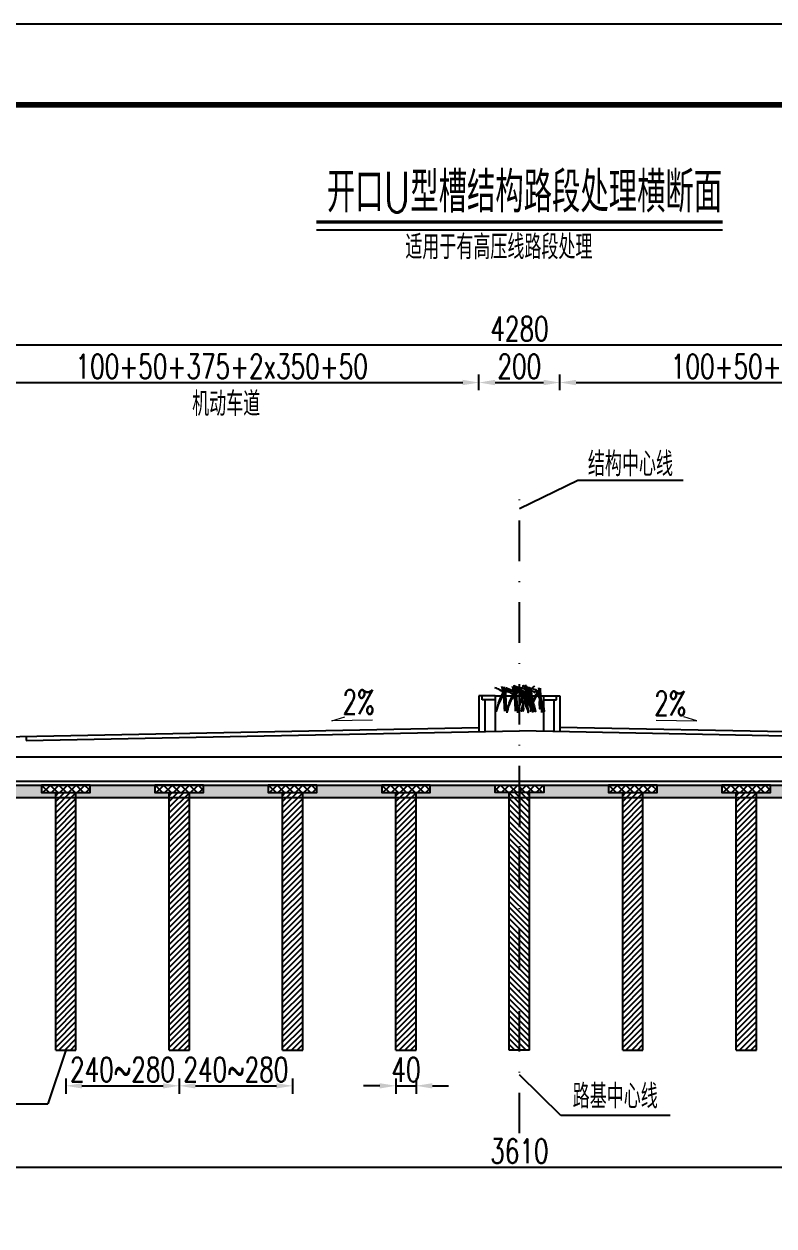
# Model space of a CAD drawing. Extents: x 216 to 1896, y 86 to 483.
# Drawn here: x 1159.9 to 1252.5, y 334.3 to 482.8 of the extents above; entities that cross this region are included whole.
import ezdxf
from ezdxf.enums import TextEntityAlignment as Align

# ---------------------------------------------------------------- set-up
doc = ezdxf.new("R2010")
doc.units = 0
doc.header["$LTSCALE"] = 5
doc.header["$MEASUREMENT"] = 0
doc.header["$PDMODE"] = 32
doc.header["$PDSIZE"] = 0.3
for name, pattern in [('DASHDOT', [1, 0.5, -0.25, 0, -0.25]), ('DASHED', [19.05, 12.7, -6.35]), ('HIDDEN', [0.375, 0.25, -0.125]), ('RICAD_LTYPE1', [0])]:
    doc.linetypes.add(name, pattern=pattern)
doc.layers.get('0').update_dxf_attribs({"linetype": 'CONTINUOUS'})
doc.layers.get('DEFPOINTS').update_dxf_attribs({"linetype": 'RICAD_LTYPE1'})
for name, color, linetype in [('2', 2, 'HIDDEN'), ('3', 3, 'CONTINUOUS'), ('图框', 7, 'CONTINUOUS'), ('填充', 8, 'CONTINUOUS'), ('尺寸标注', 4, 'CONTINUOUS'), ('文字', 7, 'CONTINUOUS'), ('次轮廓', 7, 'CONTINUOUS'), ('结构', 7, 'CONTINUOUS'), ('轮廓线', 1, 'CONTINUOUS')]:
    doc.layers.add(name, color=color, linetype=linetype)
doc.layers.add('标注', color=4, linetype='CONTINUOUS', lineweight=15)
doc.styles.get("Standard").update_dxf_attribs({"font": 'simplex1.shx', "width": 0.7, "bigfont": 'hztxt.shx'})
doc.dimstyles.new('比例1：200', dxfattribs={"dimtxt": 3, "dimasz": 2, "dimexe": 1, "dimexo": 1, "dimgap": 0.5, "dimtad": 1, "dimlfac": 20, "dimzin": 13, "dimdsep": 46, "dimtxsty": 'Standard', "dimcen": -0.09, "dimclrd": 256, "dimclre": 256, "dimclrt": 7, "dimaunit": 1, "dimadec": 0, "dimazin": 0, "dimtfac": 0.0005, "dimtix": 1, "dimtmove": 2, "dimatfit": 3, "dimfxl": 0, "dimtolj": 1, "dimtzin": 13, "dimarcsym": 0})

# ---------------------------------------------------------------- blocks, each defined once
blk = doc.blocks.new('*D145')
at = {"layer": 'DEFPOINTS', "color": 0}
for p in [(1216.03, 438.54), (1152.53, 436.58), (1216.03, 436.58)]:
    blk.add_point(p, dxfattribs=at)
at = {"layer": '尺寸标注', "lineweight": -2}
for p, q in [((1152.53, 437.58), (1152.53, 439.54)), ((1154.53, 438.54), (1214.03, 438.54)), ((1216.03, 437.58), (1216.03, 439.54))]:
    blk.add_line(p, q, dxfattribs=at)
at = {"layer": '尺寸标注'}
for points in [[(1154.53, 438.88), (1154.53, 438.21), (1152.53, 438.54)], [(1214.03, 438.88), (1214.03, 438.21), (1216.03, 438.54)]]:
    blk.add_solid(points, dxfattribs=at)
at = {"layer": '尺寸标注', "color": 7, "insert": (1184.28, 440.54), "char_height": 3, "attachment_point": 5}
blk.add_mtext('\\A1;100+50+375+2x350+50', dxfattribs=at)
blk = doc.blocks.new('*D146')
at = {"layer": 'DEFPOINTS', "color": 0}
for p in [(1289.53, 438.54), (1226.02, 436.58), (1289.53, 436.58)]:
    blk.add_point(p, dxfattribs=at)
at = {"layer": '尺寸标注', "lineweight": -2}
for p, q in [((1226.02, 437.58), (1226.02, 439.54)), ((1228.02, 438.54), (1287.53, 438.54)), ((1289.53, 437.58), (1289.53, 439.54))]:
    blk.add_line(p, q, dxfattribs=at)
at = {"layer": '尺寸标注'}
for points in [[(1228.02, 438.88), (1228.02, 438.21), (1226.02, 438.54)], [(1287.53, 438.88), (1287.53, 438.21), (1289.53, 438.54)]]:
    blk.add_solid(points, dxfattribs=at)
at = {"layer": '尺寸标注', "color": 7, "insert": (1257.77, 440.54), "char_height": 3, "attachment_point": 5}
blk.add_mtext('\\A1;100+50+375+2x350+50', dxfattribs=at)
blk = doc.blocks.new('*D150')
at = {"layer": 'DEFPOINTS', "color": 0}
for p in [(1226.02, 438.54), (1216.03, 436.58), (1226.02, 436.58)]:
    blk.add_point(p, dxfattribs=at)
at = {"layer": '尺寸标注', "lineweight": -2}
for p, q in [((1216.03, 437.58), (1216.03, 439.54)), ((1218.03, 438.54), (1224.02, 438.54)), ((1226.02, 437.58), (1226.02, 439.54))]:
    blk.add_line(p, q, dxfattribs=at)
at = {"layer": '尺寸标注'}
for points in [[(1218.03, 438.88), (1218.03, 438.21), (1216.03, 438.54)], [(1224.02, 438.88), (1224.02, 438.21), (1226.02, 438.54)]]:
    blk.add_solid(points, dxfattribs=at)
at = {"layer": '尺寸标注', "color": 7, "insert": (1221.02, 440.54), "char_height": 3, "attachment_point": 5}
blk.add_mtext('\\A1;200', dxfattribs=at)
blk = doc.blocks.new('*D151')
at = {"layer": 'DEFPOINTS', "color": 0}
for p in [(1329.04, 443.19), (1113.04, 441.17), (1329.04, 441.14)]:
    blk.add_point(p, dxfattribs=at)
at = {"layer": '尺寸标注', "lineweight": -2}
for p, q in [((1113.04, 442.17), (1113.04, 444.19)), ((1329.04, 442.14), (1329.04, 444.19)), ((1115.04, 443.19), (1327.04, 443.19))]:
    blk.add_line(p, q, dxfattribs=at)
at = {"layer": '尺寸标注'}
for points in [[(1115.04, 443.52), (1115.04, 442.86), (1113.04, 443.19)], [(1327.04, 443.52), (1327.04, 442.86), (1329.04, 443.19)]]:
    blk.add_solid(points, dxfattribs=at)
at = {"layer": '尺寸标注', "color": 7, "insert": (1221.04, 445.19), "char_height": 3, "attachment_point": 5}
blk.add_mtext('\\A1;4280', dxfattribs=at)
blk = doc.blocks.new('*D135')
at = {"layer": 'DEFPOINTS', "color": 0}
for p in [(1165.03, 353.56), (1179.03, 353.56), (1179.03, 351.65)]:
    blk.add_point(p, dxfattribs=at)
at = {"layer": '尺寸标注', "lineweight": -2}
for p, q in [((1165.03, 352.56), (1165.03, 350.65)), ((1179.03, 352.56), (1179.03, 350.65)), ((1167.03, 351.65), (1177.03, 351.65))]:
    blk.add_line(p, q, dxfattribs=at)
at = {"layer": '尺寸标注'}
for points in [[(1167.03, 351.98), (1167.03, 351.32), (1165.03, 351.65)], [(1177.03, 351.98), (1177.03, 351.32), (1179.03, 351.65)]]:
    blk.add_solid(points, dxfattribs=at)
at = {"layer": '尺寸标注', "color": 7, "insert": (1172.03, 353.65), "char_height": 3, "attachment_point": 5}
blk.add_mtext('\\A1;240~280', dxfattribs=at)
blk = doc.blocks.new('*D136')
at = {"layer": 'DEFPOINTS', "color": 0}
for p in [(1205.78, 353.56), (1208.28, 353.56), (1208.28, 351.65)]:
    blk.add_point(p, dxfattribs=at)
at = {"layer": '尺寸标注', "lineweight": -2}
for p, q in [((1205.78, 352.56), (1205.78, 350.65)), ((1208.28, 352.56), (1208.28, 350.65)), ((1203.78, 351.65), (1201.78, 351.65)), ((1205.78, 351.65), (1208.28, 351.65)), ((1210.28, 351.65), (1212.28, 351.65))]:
    blk.add_line(p, q, dxfattribs=at)
at = {"layer": '尺寸标注'}
for points in [[(1203.78, 351.98), (1203.78, 351.32), (1205.78, 351.65)], [(1210.28, 351.98), (1210.28, 351.32), (1208.28, 351.65)]]:
    blk.add_solid(points, dxfattribs=at)
at = {"layer": '尺寸标注', "color": 7, "insert": (1207.03, 353.65), "char_height": 3, "attachment_point": 5}
blk.add_mtext('\\A1;40', dxfattribs=at)
blk = doc.blocks.new('*D137')
at = {"layer": 'DEFPOINTS', "color": 0}
for p in [(1179.03, 353.56), (1193.03, 353.56), (1193.03, 351.65)]:
    blk.add_point(p, dxfattribs=at)
at = {"layer": '尺寸标注', "lineweight": -2}
for p, q in [((1179.03, 352.56), (1179.03, 350.65)), ((1193.03, 352.56), (1193.03, 350.65)), ((1181.03, 351.65), (1191.03, 351.65))]:
    blk.add_line(p, q, dxfattribs=at)
at = {"layer": '尺寸标注'}
for points in [[(1181.03, 351.98), (1181.03, 351.32), (1179.03, 351.65)], [(1191.03, 351.98), (1191.03, 351.32), (1193.03, 351.65)]]:
    blk.add_solid(points, dxfattribs=at)
at = {"layer": '尺寸标注', "color": 7, "insert": (1186.03, 353.65), "char_height": 3, "attachment_point": 5}
blk.add_mtext('\\A1;240~280', dxfattribs=at)
blk = doc.blocks.new('*D134')
at = {"layer": 'DEFPOINTS', "color": 0}
for p in [(1134.03, 344.07), (1308.03, 344.07), (1308.03, 341.59)]:
    blk.add_point(p, dxfattribs=at)
at = {"layer": '尺寸标注', "lineweight": -2}
for p, q in [((1134.03, 343.07), (1134.03, 340.59)), ((1308.03, 343.07), (1308.03, 340.59)), ((1136.03, 341.59), (1306.03, 341.59))]:
    blk.add_line(p, q, dxfattribs=at)
at = {"layer": '尺寸标注'}
for points in [[(1136.03, 341.92), (1136.03, 341.26), (1134.03, 341.59)], [(1306.03, 341.92), (1306.03, 341.26), (1308.03, 341.59)]]:
    blk.add_solid(points, dxfattribs=at)
at = {"layer": '尺寸标注', "color": 7, "insert": (1221.03, 343.59), "char_height": 3, "attachment_point": 5}
blk.add_mtext('\\A1;3610', dxfattribs=at)

msp = doc.modelspace()

# ---------------------------------------------------------------- hatches: boundary and pattern name
at = {"layer": '填充'}
h = msp.add_hatch(dxfattribs=at)
h.set_pattern_fill('ANSI31', color=256, scale=4, style=0)
h.set_pattern_definition([(45, (-891, 84.9112), (-0.35355339, 0.35355339), [])])
h.paths.add_polyline_path([(1166.28208, 356.06503), (1166.28208, 387.87328), (1163.78208, 387.87328), (1163.78208, 356.06503)])
h = msp.add_hatch(dxfattribs=at)
h.set_pattern_fill('ANSI31', color=256, scale=4, style=0)
h.set_pattern_definition([(45, (-877, 84.9112), (-0.35355339, 0.35355339), [])])
h.paths.add_polyline_path([(1180.28208, 356.06503), (1180.28208, 387.87328), (1177.78208, 387.87328), (1177.78208, 356.06503)])
h = msp.add_hatch(dxfattribs=at)
h.set_pattern_fill('ANSI31', color=256, scale=4, style=0)
h.set_pattern_definition([(45, (-863, 84.9112), (-0.35355339, 0.35355339), [])])
h.paths.add_polyline_path([(1194.28208, 356.06503), (1194.28208, 387.87328), (1191.78208, 387.87328), (1191.78208, 356.06503)])
h = msp.add_hatch(dxfattribs=at)
h.set_pattern_fill('ANSI31', color=256, scale=4, style=0)
h.set_pattern_definition([(45, (-849, 84.9112), (-0.35355339, 0.35355339), [])])
h.paths.add_polyline_path([(1208.28208, 356.06503), (1208.28208, 387.87328), (1205.78208, 387.87328), (1205.78208, 356.06503)])
h = msp.add_hatch(dxfattribs=at)
h.set_pattern_fill('ANSI31', color=256, scale=4, style=0)
h.set_pattern_definition([(135, (3277.06416, 84.9112), (0.35355339, 0.35355339), [])])
h.paths.add_polyline_path([(1219.78208, 356.06503), (1219.78208, 387.87328), (1222.28208, 387.87328), (1222.28208, 356.06503)])
h = msp.add_hatch(dxfattribs=at)
h.set_pattern_fill('ANSI31', color=256, scale=4, style=0)
h.set_pattern_definition([(45, (-821, 84.9112), (-0.35355339, 0.35355339), [])])
h.paths.add_polyline_path([(1236.28208, 356.06503), (1236.28208, 387.87328), (1233.78208, 387.87328), (1233.78208, 356.06503)])
h = msp.add_hatch(dxfattribs=at)
h.set_pattern_fill('ANSI31', color=256, scale=4, style=0)
h.set_pattern_definition([(45, (-807, 84.9112), (-0.35355339, 0.35355339), [])])
h.paths.add_polyline_path([(1250.28208, 356.06503), (1250.28208, 387.87328), (1247.78208, 387.87328), (1247.78208, 356.06503)])
at = {"layer": '尺寸标注'}
h = msp.add_hatch(dxfattribs=at)
h.set_pattern_fill('HONEY', color=2, scale=5, style=0)
h.paths.add_polyline_path([(1275.78208, 387.87328), (1274.03208, 387.87328), (1274.03208, 388.80928), (1266.03208, 388.80928), (1266.03208, 387.87328), (1264.28208, 387.87328), (1264.28208, 387.26928), (1275.78208, 387.26928)])
h.paths.add_polyline_path([(1288.03208, 388.80928), (1280.03208, 388.80928), (1280.03208, 387.87328), (1278.28208, 387.87328), (1278.28208, 387.26928), (1289.78208, 387.26928), (1289.78208, 387.87328), (1288.03208, 387.87328)])
h.paths.add_polyline_path([(1303.78208, 387.87328), (1302.03208, 387.87328), (1302.03208, 388.80928), (1294.03208, 388.80928), (1294.03208, 387.87328), (1292.28208, 387.87328), (1292.28208, 387.26928), (1303.78208, 387.26928)])
h.paths.add_polyline_path([(1308.03208, 387.87328), (1306.28208, 387.87328), (1306.28208, 387.26928), (1308.03208, 387.26928)])
h.paths.add_polyline_path([(1260.03208, 388.80928), (1252.03208, 388.80928), (1252.03208, 387.87328), (1250.28208, 387.87328), (1250.28208, 387.26928), (1261.78208, 387.26928), (1261.78208, 387.87328), (1260.03208, 387.87328)])
h.paths.add_polyline_path([(1246.03208, 388.80928), (1238.03208, 388.80928), (1238.03208, 387.87328), (1236.28208, 387.87328), (1236.28208, 387.26928), (1247.78208, 387.26928), (1247.78208, 387.87328), (1246.03208, 387.87328)])
h.paths.add_polyline_path([(1232.03208, 388.80928), (1224.03208, 388.80928), (1224.03208, 387.87328), (1222.28208, 387.87328), (1222.28208, 387.26928), (1233.78208, 387.26928), (1233.78208, 387.87328), (1232.03208, 387.87328)])
h.paths.add_polyline_path([(1218.03208, 388.80928), (1210.03208, 388.80928), (1210.03208, 387.87328), (1208.28208, 387.87328), (1208.28208, 387.26928), (1219.78208, 387.26928), (1219.78208, 387.87328), (1218.03208, 387.87328)])
h.paths.add_polyline_path([(1204.03208, 388.80928), (1196.03208, 388.80928), (1196.03208, 387.87328), (1194.28208, 387.87328), (1194.28208, 387.26928), (1205.78208, 387.26928), (1205.78208, 387.87328), (1204.03208, 387.87328)])
h.paths.add_polyline_path([(1190.03208, 388.80928), (1182.03208, 388.80928), (1182.03208, 387.87328), (1180.28208, 387.87328), (1180.28208, 387.26928), (1191.78208, 387.26928), (1191.78208, 387.87328), (1190.03208, 387.87328)])
h.paths.add_polyline_path([(1176.03208, 388.80928), (1168.03208, 388.80928), (1168.03208, 387.87328), (1166.28208, 387.87328), (1166.28208, 387.26928), (1177.78208, 387.26928), (1177.78208, 387.87328), (1176.03208, 387.87328)])
h.paths.add_polyline_path([(1163.78208, 387.87328), (1162.03208, 387.87328), (1162.03208, 388.80928), (1154.03208, 388.80928), (1154.03208, 387.87328), (1152.28208, 387.87328), (1152.28208, 387.26928), (1163.78208, 387.26928)])
h.paths.add_polyline_path([(1149.78208, 387.87328), (1148.03208, 387.87328), (1148.03208, 388.80928), (1142.24123, 388.80928), (1140.74947, 387.26928), (1149.78208, 387.26928)])
h.paths.add_polyline_path([(1142.24123, 388.80928), (1140.03208, 388.80928), (1140.03208, 387.87328), (1138.28208, 387.87328), (1138.28208, 387.26928), (1140.74947, 387.26928)])
h.paths.add_polyline_path([(1135.78208, 387.87328), (1134.03208, 387.87328), (1134.03208, 387.26928), (1135.78208, 387.26928)])
h = msp.add_hatch(dxfattribs=at)
h.set_pattern_fill('ANSI37', color=8, scale=6, style=0)
h.set_pattern_definition([(45, (-893.5035, -188.1965), (-0.53033009, 0.53033009), []), (135, (-893.5035, -188.1965), (-0.53033009, -0.53033009), [])])
h.paths.add_polyline_path([(1162.03208, 388.80928), (1162.03208, 387.87328), (1168.03208, 387.87328), (1168.03208, 388.80928)])
h = msp.add_hatch(dxfattribs=at)
h.set_pattern_fill('ANSI37', color=8, scale=6, style=0)
h.set_pattern_definition([(45, (-879.5035, -188.1965), (-0.53033009, 0.53033009), []), (135, (-879.5035, -188.1965), (-0.53033009, -0.53033009), [])])
h.paths.add_polyline_path([(1176.03208, 388.80928), (1176.03208, 387.87328), (1182.03208, 387.87328), (1182.03208, 388.80928)])
h = msp.add_hatch(dxfattribs=at)
h.set_pattern_fill('ANSI37', color=8, scale=6, style=0)
h.set_pattern_definition([(45, (-865.5035, -188.1965), (-0.53033009, 0.53033009), []), (135, (-865.5035, -188.1965), (-0.53033009, -0.53033009), [])])
h.paths.add_polyline_path([(1190.03208, 388.80928), (1190.03208, 387.87328), (1196.03208, 387.87328), (1196.03208, 388.80928)])
h = msp.add_hatch(dxfattribs=at)
h.set_pattern_fill('ANSI37', color=8, scale=6, style=0)
h.set_pattern_definition([(45, (-851.5035, -188.1965), (-0.53033009, 0.53033009), []), (135, (-851.5035, -188.1965), (-0.53033009, -0.53033009), [])])
h.paths.add_polyline_path([(1204.03208, 388.80928), (1204.03208, 387.87328), (1210.03208, 387.87328), (1210.03208, 388.80928)])
h = msp.add_hatch(dxfattribs=at)
h.set_pattern_fill('ANSI37', color=8, scale=6, style=0)
h.set_pattern_definition([(135, (3279.5676, -188.1965), (0.53033009, 0.53033009), []), (45, (3279.5676, -188.1965), (0.53033009, -0.53033009), [])])
h.paths.add_polyline_path([(1224.03208, 388.80928), (1224.03208, 387.87328), (1218.03208, 387.87328), (1218.03208, 388.80928)])
h = msp.add_hatch(dxfattribs=at)
h.set_pattern_fill('ANSI37', color=8, scale=6, style=0)
h.set_pattern_definition([(45, (-823.5035, -188.1965), (-0.53033009, 0.53033009), []), (135, (-823.5035, -188.1965), (-0.53033009, -0.53033009), [])])
h.paths.add_polyline_path([(1232.03208, 388.80928), (1232.03208, 387.87328), (1238.03208, 387.87328), (1238.03208, 388.80928)])
h = msp.add_hatch(dxfattribs=at)
h.set_pattern_fill('ANSI37', color=8, scale=6, style=0)
h.set_pattern_definition([(45, (-809.5035, -188.1965), (-0.53033009, 0.53033009), []), (135, (-809.5035, -188.1965), (-0.53033009, -0.53033009), [])])
h.paths.add_polyline_path([(1246.03208, 388.80928), (1246.03208, 387.87328), (1252.03208, 387.87328), (1252.03208, 388.80928)])

# ---------------------------------------------------------------- linework, layer by layer
msp.add_line((1195.96231, 457.38929), (1246.11264, 457.38929))
msp.add_lwpolyline([(1475.99162, 185.83595), (1475.99162, 482.83595), (1055.99162, 482.83595), (1055.99162, 185.83595)], close=True)
at = {"const_width": 0.4}
msp.add_lwpolyline([(1195.96231, 458.38929), (1246.11264, 458.38929)], dxfattribs=at)
at = {"layer": '2', "linetype": 'DASHDOT', "ltscale": 2}
for p, q in [((1221.03208, 345.79064), (1221.03208, 425.99198)), ((1221.03208, 388.76593), (1221.01969, 378.76594))]:
    msp.add_line(p, q, dxfattribs=at)
at = {"layer": '3'}
for points in [[(1218.79823, 401.02939, -0.023357223), (1219.36442, 398.31018, 0.006324379), (1219.24849, 398.01508, 0.006324379)], [(1219.22685, 397.95744, 0.002110361), (1219.04194, 400.95462)], [(1220.13222, 401.02939, -0.023357223), (1220.69841, 398.31018, 0.006324379), (1220.58248, 398.01508, 0.006324379)], [(1221.90259, 400.21027, -0.013375009), (1220.33513, 401.08651, -0.001491994), (1221.92241, 400.59939, -0.302406996), (1222.21718, 400.23688, 0.065753523), (1221.2875, 397.93074, -0.113078692), (1222.28521, 400.50876, -0.049360271), (1222.44394, 398.21395, -0.045997843), (1222.50385, 400.39426)], [(1220.56084, 397.95744, 0.002110361), (1220.37592, 400.95462)], [(1221.29136, 400.79429, -0.079434532), (1221.6494, 401.10327, -0.079434532)], [(1223.00951, 400.21027, -0.013375009), (1221.44206, 401.08651, -0.001491994), (1223.02933, 400.59939, -0.302406996), (1223.32411, 400.23688, 0.065753523), (1222.39442, 397.93074, -0.113078692), (1223.39213, 400.50876, -0.049360271), (1223.55086, 398.21395, -0.045997843), (1223.61078, 400.39426)], [(1221.7968, 401.1833, -0.005285709), (1222.10829, 397.76082, 0.001516949), (1221.91337, 401.07908)], [(1222.57656, 400.75251, -0.079434532), (1222.93461, 401.06149, -0.079434532)], [(1217.95792, 400.88287, -0.039497803), (1218.54322, 400.59939, -0.232086958), (1219.14168, 399.89132, 0.160694531), (1218.21199, 397.93074, -0.113078692), (1219.2097, 400.50876, -0.049360271), (1219.36843, 398.21395, -0.143069314), (1219.29386, 399.85186, -0.062494677), (1219.5836, 400.748)], [(1219.10304, 400.93583, -0.011593121), (1219.46108, 397.71521, -0.079434532)], [(1219.29191, 400.88287, -0.039497803), (1219.87721, 400.59939, -0.232086958), (1220.47567, 399.89132, 0.160694531), (1219.54598, 397.93074, -0.113078692), (1220.54369, 400.50876, -0.049360271), (1220.70242, 398.21395, -0.143069314), (1220.62785, 399.85186, -0.062494677), (1220.91759, 400.748)], [(1219.29191, 400.38938, -0.208889696), (1220.28198, 399.99319, 0.030930403), (1219.29191, 400.69332)], [(1220.81864, 400.10654, 0.093180501), (1219.85494, 400.48038, -0.150175531), (1221.04759, 400.34649, -0.150175531)], [(1220.18705, 400.51522, -0.044476614), (1220.30537, 400.75339)], [(1220.31184, 400.74979, 0.004865145), (1220.24328, 400.51572, 0.004865145)], [(1220.43703, 400.93583, -0.011593121), (1220.79507, 397.71521, -0.079434532)], [(1220.55556, 400.49018, -0.022627226), (1220.63143, 400.57416, -0.022627226)], [(1220.61046, 400.58554, 0.006671774), (1220.55738, 400.48989)], [(1220.57712, 400.84109, -0.039497803), (1221.16241, 400.55761, -0.232086958), (1221.76087, 399.84955, 0.160694531), (1220.83118, 397.88897, -0.113078692), (1221.8289, 400.46698, -0.049360271), (1221.98762, 398.17218, -0.143069314), (1221.91305, 399.81008, -0.062494677), (1222.20279, 400.70623)], [(1220.57712, 400.3476, -0.208889696), (1221.56718, 399.95142, 0.030930403), (1220.57712, 400.65155)], [(1221.67298, 399.965, 0.093180501), (1220.70927, 400.33884, -0.150175531), (1221.90192, 400.20495, -0.150175531)], [(1220.97157, 400.46108, 0.017929208), (1220.8853, 400.34211)], [(1220.97394, 400.58719, -0.055146384), (1221.12968, 400.64075, 0.01753852), (1221.03222, 400.53508)], [(1220.98656, 400.88785, -0.023357223), (1221.55275, 398.16864, 0.006324379), (1221.43682, 397.87354, 0.006324379)], [(1221.0234, 400.11161, -0.044476614), (1221.08255, 400.2307)], [(1221.08579, 400.2289, 0.004865145), (1221.05151, 400.11186, 0.004865145)], [(1221.21029, 400.59752, 0.011243599), (1221.11783, 400.33131)], [(1221.40989, 400.34864, -0.022627226), (1221.48576, 400.43262, -0.022627226)], [(1221.46479, 400.444, 0.006671774), (1221.41171, 400.34835)], [(1221.79206, 400.93107, 0.017929208), (1221.61952, 400.69314)], [(1221.65694, 400.48654, -0.076423302), (1222.43993, 398.31018, -0.021421325), (1221.89315, 400.48878, -0.033013633)], [(1221.89262, 400.51624, -0.113458005), (1222.99548, 397.90236, -0.006331429), (1222.10641, 400.37352)], [(1222.27176, 400.84607, -0.023357223), (1222.83795, 398.12686, 0.006324379), (1222.72202, 397.83176, 0.006324379)], [(1222.70038, 397.77413, 0.002110361), (1222.51546, 400.7713)], [(1222.99954, 400.51624, -0.113458005), (1224.1024, 397.90236, -0.006331429), (1223.21334, 400.37352)], [(1223.37868, 400.84607, -0.023357223), (1223.94487, 398.12686, 0.006324379), (1223.82894, 397.83176, 0.006324379)], [(1223.8073, 397.77413, 0.002110361), (1223.62238, 400.7713)]]:
    msp.add_lwpolyline(points, format="xyb", dxfattribs=at)
at = {"layer": '图框', "const_width": 0.7}
msp.add_lwpolyline([(1465.99162, 472.83595), (1085.99162, 472.83595), (1085.99162, 195.83595), (1465.99162, 195.83595), (1465.99162, 472.83595)], dxfattribs=at)
at = {"layer": '尺寸标注'}
for points in [[(1162.03208, 388.80928), (1162.03208, 387.87328), (1168.03208, 387.87328), (1168.03208, 388.80928), (1162.03208, 388.80928)], [(1176.03208, 388.80928), (1176.03208, 387.87328), (1182.03208, 387.87328), (1182.03208, 388.80928), (1176.03208, 388.80928)], [(1190.03208, 388.80928), (1190.03208, 387.87328), (1196.03208, 387.87328), (1196.03208, 388.80928), (1190.03208, 388.80928)], [(1204.03208, 388.80928), (1204.03208, 387.87328), (1210.03208, 387.87328), (1210.03208, 388.80928), (1204.03208, 388.80928)], [(1224.03208, 388.80928), (1224.03208, 387.87328), (1218.03208, 387.87328), (1218.03208, 388.80928), (1224.03208, 388.80928)], [(1232.03208, 388.80928), (1232.03208, 387.87328), (1238.03208, 387.87328), (1238.03208, 388.80928), (1232.03208, 388.80928)], [(1246.03208, 388.80928), (1246.03208, 387.87328), (1252.03208, 387.87328), (1252.03208, 388.80928), (1246.03208, 388.80928)]]:
    msp.add_lwpolyline(points, dxfattribs=at)
at = {"layer": '文字', "color": 2}
for p, q in [((1221.03208, 422.99823), (1228.22693, 426.48604)), ((1228.22693, 426.48604), (1241.24773, 426.48604)), ((1165.03208, 356.06503), (1162.82132, 349.41929)), ((1226.15034, 347.97413), (1221.02712, 353.0143)), ((1111.72959, 349.41929), (1162.82132, 349.41929)), ((1239.65299, 347.97413), (1226.15034, 347.97413))]:
    msp.add_line(p, q, dxfattribs=at)
at = {"layer": '标注'}
for p, q in [((1197.88246, 396.7397), (1199.48555, 397.24225)), ((1202.88246, 396.8397), (1197.88246, 396.7397)), ((1237.9317, 396.8397), (1242.9317, 396.7397)), ((1242.9317, 396.7397), (1241.32861, 397.24225))]:
    msp.add_line(p, q, dxfattribs=at)
at = {"layer": '次轮廓'}
for p, q in [((1218.02712, 399.84955), (1216.02712, 399.84955)), ((1216.02712, 399.84955), (1216.03727, 395.40169)), ((1216.42656, 399.34955), (1216.42656, 399.84955)), ((1218.02712, 399.84955), (1218.02712, 395.46387)), ((1218.02712, 399.84955), (1224.01722, 399.84955)), ((1224.01722, 399.84955), (1224.01722, 395.46407)), ((1224.01722, 399.84955), (1226.01722, 399.84955)), ((1225.61778, 399.34955), (1225.61778, 399.84955)), ((1226.01722, 399.84955), (1226.00707, 395.40188)), ((1218.02712, 399.34955), (1216.42656, 399.34955)), ((1216.77656, 399.34955), (1216.77218, 395.439)), ((1224.01722, 399.34955), (1225.61778, 399.34955)), ((1225.26778, 399.34955), (1225.27217, 395.43919)), ((1157.27712, 394.7598), (1216.02712, 395.92423)), ((1160.12712, 394.31628), (1221.03208, 395.49865)), ((1281.92712, 394.31628), (1221.03208, 395.49846)), ((1284.77712, 394.7598), (1226.01722, 395.92443)), ((1160.12712, 394.81628), (1160.12712, 394.31628)), ((1144.77712, 388.80928), (1297.27712, 388.80928))]:
    msp.add_line(p, q, dxfattribs=at)
at = {"layer": '次轮廓', "color": 1}
for p, q in [((1134.03208, 388.80928), (1308.03208, 388.80928)), ((1134.03208, 387.26928), (1308.03208, 387.26928))]:
    msp.add_line(p, q, dxfattribs=at)
at = {"layer": '次轮廓'}
msp.add_arc((1221.02712, 395.22373), 0.25, 88.8645383, 91.1354617, dxfattribs=at)
at = {"layer": '结构', "color": 1, "linetype": 'DASHED', "ltscale": 5}
for p, q in [((1163.78208, 356.06503), (1163.78208, 387.87328)), ((1166.28208, 356.06503), (1166.28208, 387.87328)), ((1177.78208, 356.06503), (1177.78208, 387.87328)), ((1180.28208, 356.06503), (1180.28208, 387.87328)), ((1191.78208, 356.06503), (1191.78208, 387.87328)), ((1194.28208, 356.06503), (1194.28208, 387.87328)), ((1205.78208, 356.06503), (1205.78208, 387.87328)), ((1208.28208, 356.06503), (1208.28208, 387.87328)), ((1219.78208, 356.06503), (1219.78208, 387.87328)), ((1222.28208, 356.06503), (1222.28208, 387.87328)), ((1233.78208, 356.06503), (1233.78208, 387.87328)), ((1236.28208, 356.06503), (1236.28208, 387.87328)), ((1247.78208, 356.06503), (1247.78208, 387.87328)), ((1250.28208, 356.06503), (1250.28208, 387.87328)), ((1163.78208, 356.06503), (1166.28208, 356.06503)), ((1177.78208, 356.06503), (1180.28208, 356.06503)), ((1191.78208, 356.06503), (1194.28208, 356.06503)), ((1205.78208, 356.06503), (1208.28208, 356.06503)), ((1222.28208, 356.06503), (1219.78208, 356.06503)), ((1233.78208, 356.06503), (1236.28208, 356.06503)), ((1247.78208, 356.06503), (1250.28208, 356.06503))]:
    msp.add_line(p, q, dxfattribs=at)
at = {"layer": '轮廓线'}
for p, q in [((1153.27712, 392.30928), (1288.77712, 392.30928)), ((1145.27712, 389.30928), (1296.77712, 389.30928))]:
    msp.add_line(p, q, dxfattribs=at)

# ---------------------------------------------------------------- texts
at = {"color": 7, "width": 0.7}
msp.add_text('开口U型槽结构路段处理横断面', height=5, dxfattribs=at).set_placement((1197.25811, 459.56436))
at = {"layer": '文字', "width": 0.7}
msp.add_text('适用于有高压线路段处理', height=3, dxfattribs=at).set_placement((1206.9455, 453.77917))
for s, p in [('机动车道', (1184.82884, 434.41065)), ('结构中心线', (1234.73665, 426.96913)), ('2%%%', (1201.17085, 397.56524)), ('2%%%', (1239.64653, 397.40468))]:
    msp.add_text(s, height=3, dxfattribs=at).set_placement(p, align=Align.CENTER)
msp.add_text('路基中心线', height=3, dxfattribs=at).set_placement((1227.6101, 350.3552), align=Align.MIDDLE_LEFT)

# ---------------------------------------------------------------- dimensions: what is measured, and where the dimension line sits
at = {"layer": '尺寸标注'}
for base, p1, p2, text, picture, middle in [((1329.03703, 443.18916), (1113.03791, 441.16875), (1329.03703, 441.14464), '4280', '*D151', (1221.03747, 445.18916)), ((1216.02712, 438.54205), (1152.52712, 436.5845), (1216.02712, 436.5845), '100+50+375+2x350+50', '*D145', (1184.27712, 440.54205)), ((1226.01716, 438.54205), (1216.02712, 436.5845), (1226.01716, 436.5845), '200', '*D150', (1221.02214, 440.54205)), ((1289.52712, 438.54205), (1226.01716, 436.5845), (1289.52712, 436.5845), '100+50+375+2x350+50', '*D146', (1257.77214, 440.54205)), ((1179.03208, 351.64893), (1165.03208, 353.55941), (1179.03208, 353.55941), '240~280', '*D135', (1172.03208, 353.64893)), ((1193.03208, 351.64893), (1179.03208, 353.55941), (1193.03208, 353.55941), '240~280', '*D137', (1186.03208, 353.64893)), ((1208.28208, 351.64893), (1205.78208, 353.55941), (1208.28208, 353.55941), '40', '*D136', (1207.03208, 353.64893))]:
    dim = msp.add_linear_dim(base=base, p1=p1, p2=p2, text=text, dimstyle='比例1：200', override={"dimtxsty": 'Standard'}, dxfattribs=at)
    dim.commit()
    dim.dimension.update_dxf_attribs({"geometry": picture, "text_midpoint": middle})
dim = msp.add_linear_dim(base=(1308.03208, 341.5909), p1=(1134.03208, 344.07497), p2=(1308.03208, 344.07497), text='3610', dimstyle='比例1：200', dxfattribs=at)
dim.commit()
dim.dimension.update_dxf_attribs({"geometry": '*D134', "text_midpoint": (1221.03208, 343.5909)})

doc.saveas('drawing.dxf')
